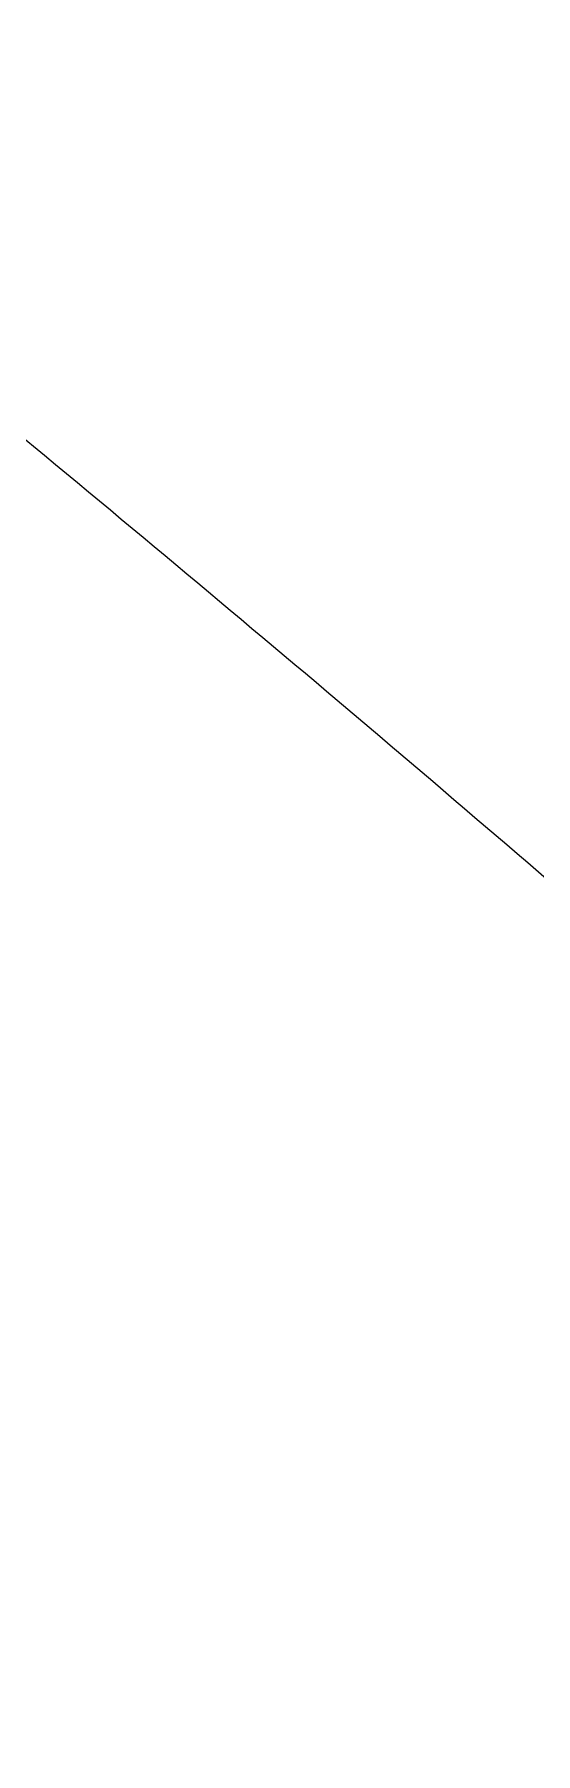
# Model space of a CAD drawing. Extents: x -13345 to 10098, y -1643 to 9113.
# Drawn here: x -8311.2179 to -8311.1985, y 129.6755 to 129.7419 of the extents above; entities that cross this region are included whole.
import ezdxf

# ---------------------------------------------------------------- set-up
doc = ezdxf.new("R2010")
doc.units = 0
doc.header["$LTSCALE"] = 192
doc.header["$MEASUREMENT"] = 0
doc.layers.get('0').update_dxf_attribs({"linetype": 'CONTINUOUS'})
doc.layers.add('UTILITIES-PLUMB', color=2, linetype='CONTINUOUS')

# ---------------------------------------------------------------- blocks, each defined once
blk = doc.blocks.new('DrinkingFountain')
blk.add_open_spline([(4.15832, -15.966023), (4.148095, -15.957623), (4.139069, -15.950256), (4.130133, -15.942745), (4.121363, -15.935376), (4.112681, -15.927868), (4.104127, -15.920345), (4.091753, -15.909463), (4.079651, -15.898549), (4.067859, -15.887608), (4.034714, -15.856857), (4.004026, -15.825898), (3.976674, -15.794845), (3.969176, -15.786332), (3.961929, -15.777812), (3.95495, -15.769287), (3.907306, -15.711086), (3.872194, -15.652661), (3.855382, -15.594748), (3.853838, -15.58943), (3.852448, -15.584116), (3.851361, -15.579045), (3.850289, -15.574048), (3.849512, -15.569286), (3.848525, -15.563625)], degree=3, knots=[0, 0, 0, 0, 0.057752, 0.057752, 0.057752, 0.114424, 0.114424, 0.114424, 0.196412, 0.196412, 0.196412, 0.426866, 0.426866, 0.426866, 0.490042, 0.490042, 0.490042, 0.92136, 0.92136, 0.92136, 0.960968, 0.960968, 0.960968, 1, 1, 1, 1])

msp = doc.modelspace()

# ---------------------------------------------------------------- block references
at = {"layer": 'UTILITIES-PLUMB', "rotation": 180}
msp.add_blockref('DrinkingFountain', (-8307.078953, 113.775871), dxfattribs=at)

doc.saveas('drawing.dxf')
